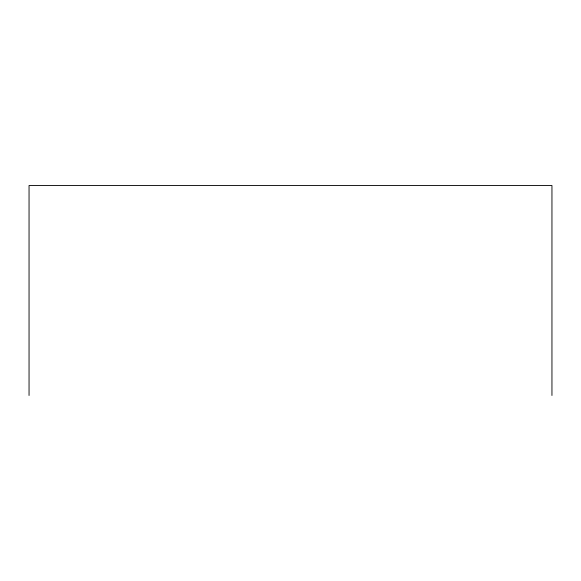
<?xml version="1.0" encoding="UTF-8"?>
<svg xmlns="http://www.w3.org/2000/svg" width="581" height="581" viewBox="0 0 581 581"><rect width="100%" height="100%" fill="white"/><g stroke="black" fill="none" stroke-linecap="round" stroke-linejoin="round"><path stroke-width="0.87" d="M551.95 395.479L551.95 185.521L29.05 185.521L29.05 395.479"/></g></svg>
